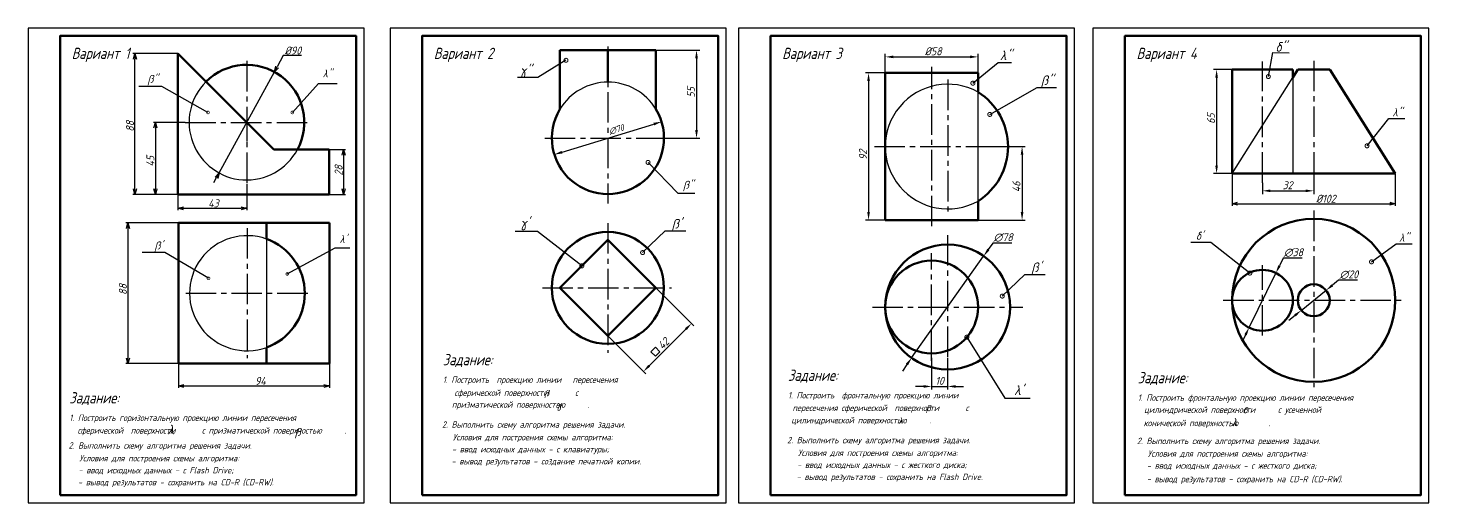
# Model space of a CAD drawing. Header units: millimetres. Extents: x 0 to 3763, y -2 to 297.
# Drawn here: x 0 to 875, y 0 to 297 of the extents above; entities that cross this region are included whole.
import ezdxf

# ---------------------------------------------------------------- set-up
doc = ezdxf.new("R2010")
doc.units = ezdxf.units.MM
for name, pattern in [('ACAD_ISO03W100', [30, 12, -18]), ('CENTER2', [28.575, 19.05, -3.175, 3.175, -3.175]), ('осевая2', [28.575, 19.05, -3.175, 3.175, -3.175])]:
    doc.linetypes.add(name, pattern=pattern)
doc.layers.add('3-размеры', color=6, linetype='Continuous')
doc.layers.add('Слой2', color=7, linetype='ACAD_ISO03W100')
doc.layers.add('Непечатный', color=7, linetype='Continuous', plot=False)
doc.layers.add('Слой1', color=7, linetype='Continuous', lineweight=60)
doc.styles.get("Standard").update_dxf_attribs({"font": 'isocpeur.ttf', "width": 0.9, "oblique": 15})
doc.dimstyles.new('ISO-25', dxfattribs={"dimtxt": 5, "dimasz": 3.5, "dimexe": 1.25, "dimexo": 0, "dimtad": 1, "dimtoh": 1, "dimdec": 0, "dimtxsty": 'Standard', "dimblk": 'OPEN30', "dimcen": 2.5, "dimadec": 0, "dimazin": 0, "dimtfac": 1, "dimtdec": 0, "dimtmove": 0, "dimatfit": 3, "dimldrblk": 'DOTSMALL', "dimfxl": 1, "dimarcsym": 0})
doc.dimstyles.new('Standart', dxfattribs={"dimtxt": 5, "dimasz": 5, "dimexe": 2, "dimexo": 0, "dimgap": 1, "dimtad": 1, "dimtoh": 1, "dimdec": 0, "dimtxsty": 'Standard', "dimcen": 2.5, "dimadec": 0, "dimazin": 0, "dimtfac": 1, "dimtdec": 0, "dimtmove": 0, "dimatfit": 3, "dimldrblk": 'DOTSMALL', "dimfxl": 1, "dimarcsym": 0})

# ---------------------------------------------------------------- blocks, each defined once
blk = doc.blocks.new('_DotSmall')
at = {"color": 0, "linetype": 'ByBlock', "const_width": 0.5}
blk.add_lwpolyline([(-0.0625, 0, 1), (0.0625, 0, 1)], format="xyb", close=True, dxfattribs=at)
blk = doc.blocks.new('_Open30')
at = {"color": 0, "linetype": 'ByBlock', "lineweight": -2}
for p, q in [((-1, 0.27), (0, 0)), ((0, 0), (-1, -0.27)), ((0, 0), (-1, 0))]:
    blk.add_line(p, q, dxfattribs=at)
blk = doc.blocks.new('*D5')
at = {"color": 0, "lineweight": -2, "transparency": 16777216}
for p, q in [((159.52, 279.78), (155.61, 272.63)), ((170.94, 279.78), (159.52, 279.78)), ((119.36, 206.4), (153.93, 269.55)), ((117.67, 203.33), (115.99, 200.26))]:
    blk.add_line(p, q, dxfattribs=at)
at = {"layer": 'Defpoints', "color": 0, "transparency": 16777216}
for p in [(153.93, 269.55), (119.36, 206.4)]:
    blk.add_point(p, dxfattribs=at)
at = {"color": 0, "lineweight": -2, "transparency": 16777216, "xscale": 3.5, "yscale": 3.5, "zscale": 3.5}
for p, rotation in [((153.93, 269.55), 241.3029578070141), ((119.36, 206.4), 61.30295780701402)]:
    blk.add_blockref('_Open30', p, dxfattribs=dict(at, rotation=rotation))
at = {"color": 0, "transparency": 16777216, "insert": (165.54, 282.9), "char_height": 5, "attachment_point": 5}
blk.add_mtext('%%c90', dxfattribs=at)
blk = doc.blocks.new('3')
blk.add_line((81.96, 235.86), (139.33, 253.45))
for points in [[(139.08, 254.25), (139.57, 252.66), (144.11, 254.92)], [(81.72, 236.66), (82.21, 235.06), (77.18, 234.39)]]:
    blk.add_solid(points)
at = {"insert": (115.95, 249.98), "char_height": 4, "attachment_point": 5, "rotation": 17.04935}
blk.add_mtext('∅70', dxfattribs=at)
blk = doc.blocks.new('*D8')
at = {"layer": 'Defpoints', "color": 0, "linetype": 'ByBlock', "transparency": 16777216}
for p in [(392.32, 134.51), (362.32, 104.51), (384.58, 82.25)]:
    blk.add_point(p, dxfattribs=at)
at = {"layer": 'Слой2', "color": 0, "linetype": 'ByBlock', "lineweight": -2, "transparency": 16777216}
for p, q in [((392.32, 134.51), (416, 110.84)), ((411.05, 108.71), (388.12, 85.79)), ((362.32, 104.51), (386, 80.84))]:
    blk.add_line(p, q, dxfattribs=at)
at = {"layer": 'Слой2', "color": 0, "linetype": 'ByBlock', "transparency": 16777216}
for points in [[(410.46, 109.3), (411.64, 108.13), (414.58, 112.25)], [(387.53, 86.37), (388.71, 85.2), (384.58, 82.25)]]:
    blk.add_solid(points, dxfattribs=at)
at = {"layer": 'Слой2', "color": 0, "linetype": 'ByBlock', "transparency": 16777216, "insert": (397.06, 99.68), "char_height": 5, "attachment_point": 5, "rotation": 45}
blk.add_mtext('42', dxfattribs=at)
blk = doc.blocks.new('*D9')
at = {"layer": 'Defpoints', "color": 0, "linetype": 'ByBlock', "transparency": 16777216}
for p in [(392.37, 283.13), (397.37, 228.13), (417.73, 228.13)]:
    blk.add_point(p, dxfattribs=at)
at = {"layer": 'Слой2', "color": 0, "linetype": 'ByBlock', "lineweight": -2, "transparency": 16777216}
for p, q in [((392.37, 283.13), (419.73, 283.13)), ((417.73, 278.13), (417.73, 233.13)), ((397.37, 228.13), (419.73, 228.13))]:
    blk.add_line(p, q, dxfattribs=at)
at = {"layer": 'Слой2', "color": 0, "linetype": 'ByBlock', "transparency": 16777216}
for points in [[(416.9, 278.13), (418.57, 278.13), (417.73, 283.13)], [(416.9, 233.13), (418.57, 233.13), (417.73, 228.13)]]:
    blk.add_solid(points, dxfattribs=at)
at = {"layer": 'Слой2', "color": 0, "linetype": 'ByBlock', "transparency": 16777216, "insert": (414.23, 256.81), "char_height": 5, "attachment_point": 5, "rotation": 90}
blk.add_mtext('55', dxfattribs=at)
blk = doc.blocks.new('*D10')
at = {"color": 0, "lineweight": -2, "transparency": 16777216}
for p, q in [((593.68, 222.87), (623.15, 222.87)), ((621.15, 217.87), (621.15, 181.87)), ((593.68, 176.87), (623.15, 176.87))]:
    blk.add_line(p, q, dxfattribs=at)
at = {"color": 0, "transparency": 16777216}
for points in [[(620.32, 217.87), (621.98, 217.87), (621.15, 222.87)], [(620.32, 181.87), (621.98, 181.87), (621.15, 176.87)]]:
    blk.add_solid(points, dxfattribs=at)
at = {"layer": 'Defpoints', "color": 0, "transparency": 16777216}
for p in [(593.68, 222.87), (593.68, 176.87), (621.15, 176.87)]:
    blk.add_point(p, dxfattribs=at)
at = {"color": 0, "transparency": 16777216, "insert": (617.65, 197.67), "char_height": 5, "attachment_point": 5, "rotation": 90}
blk.add_mtext('46', dxfattribs=at)
blk = doc.blocks.new('*D11')
at = {"color": 0, "lineweight": -2, "transparency": 16777216}
for p, q in [((535.68, 268.87), (523.23, 268.87)), ((525.23, 263.87), (525.23, 181.87)), ((535.68, 176.87), (523.23, 176.87))]:
    blk.add_line(p, q, dxfattribs=at)
at = {"color": 0, "transparency": 16777216}
for points in [[(524.39, 263.87), (526.06, 263.87), (525.23, 268.87)], [(524.39, 181.87), (526.06, 181.87), (525.23, 176.87)]]:
    blk.add_solid(points, dxfattribs=at)
at = {"layer": 'Defpoints', "color": 0, "transparency": 16777216}
for p in [(535.68, 268.87), (525.23, 176.87), (535.68, 176.87)]:
    blk.add_point(p, dxfattribs=at)
at = {"color": 0, "transparency": 16777216, "insert": (521.73, 217.65), "char_height": 5, "attachment_point": 5, "rotation": 90}
blk.add_mtext('92', dxfattribs=at)
blk = doc.blocks.new('*D12')
at = {"layer": 'Defpoints', "color": 0, "transparency": 16777216}
for p in [(593.68, 278.94), (535.68, 268.87), (593.68, 268.87)]:
    blk.add_point(p, dxfattribs=at)
at = {"layer": 'Слой1', "color": 0, "lineweight": -2, "transparency": 16777216}
for p, q in [((535.68, 268.87), (535.68, 280.94)), ((593.68, 268.87), (593.68, 280.94)), ((540.68, 278.94), (588.68, 278.94))]:
    blk.add_line(p, q, dxfattribs=at)
at = {"layer": 'Слой1', "color": 0, "transparency": 16777216}
for points in [[(540.68, 279.78), (540.68, 278.11), (535.68, 278.94)], [(588.68, 279.78), (588.68, 278.11), (593.68, 278.94)]]:
    blk.add_solid(points, dxfattribs=at)
at = {"layer": 'Слой1', "color": 0, "lineweight": -3, "transparency": 16777216, "insert": (565.6, 282.44), "char_height": 5, "attachment_point": 5}
blk.add_mtext('%%c58', dxfattribs=at)
blk = doc.blocks.new('*D13')
at = {"layer": 'Defpoints', "color": 0, "transparency": 16777216}
for p in [(597.14, 154.38), (552.12, 90.69)]:
    blk.add_point(p, dxfattribs=at)
at = {"layer": 'Слой1', "color": 0, "lineweight": -2, "transparency": 16777216}
for p, q in [((602.92, 162.55), (600.03, 158.46)), ((614.71, 162.55), (602.92, 162.55)), ((552.12, 90.69), (597.14, 154.38)), ((549.24, 86.6), (546.35, 82.52))]:
    blk.add_line(p, q, dxfattribs=at)
at = {"layer": 'Слой1', "color": 0, "transparency": 16777216}
for points in [[(599.35, 158.95), (600.71, 157.98), (597.14, 154.38)], [(548.55, 87.08), (549.92, 86.12), (552.12, 90.69)]]:
    blk.add_solid(points, dxfattribs=at)
at = {"layer": 'Слой1', "color": 0, "lineweight": -3, "transparency": 16777216, "insert": (609.31, 166.05), "char_height": 5, "attachment_point": 5}
blk.add_mtext('∅78', dxfattribs=at)
blk = doc.blocks.new('*D14')
at = {"color": 0, "lineweight": -2, "transparency": 16777216}
for p, q in [((752.37, 270.97), (740.7, 270.97)), ((742.7, 265.97), (742.7, 210.97)), ((752.37, 205.97), (740.7, 205.97))]:
    blk.add_line(p, q, dxfattribs=at)
at = {"color": 0, "transparency": 16777216}
for points in [[(741.87, 265.97), (743.53, 265.97), (742.7, 270.97)], [(741.87, 210.97), (743.53, 210.97), (742.7, 205.97)]]:
    blk.add_solid(points, dxfattribs=at)
at = {"layer": 'Defpoints', "color": 0, "transparency": 16777216}
for p in [(752.37, 270.97), (742.7, 205.97), (752.37, 205.97)]:
    blk.add_point(p, dxfattribs=at)
at = {"color": 0, "transparency": 16777216, "insert": (739.2, 240.35), "char_height": 5, "attachment_point": 5, "rotation": 90}
blk.add_mtext('65', dxfattribs=at)
blk = doc.blocks.new('*D15')
at = {"color": 0, "lineweight": -2, "transparency": 16777216}
for p, q in [((771.37, 200.27), (771.37, 193.2)), ((776.37, 195.2), (798.37, 195.2)), ((803.37, 200.57), (803.37, 193.2))]:
    blk.add_line(p, q, dxfattribs=at)
at = {"color": 0, "transparency": 16777216}
for points in [[(776.37, 196.03), (776.37, 194.37), (771.37, 195.2)], [(798.37, 196.03), (798.37, 194.37), (803.37, 195.2)]]:
    blk.add_solid(points, dxfattribs=at)
at = {"layer": 'Defpoints', "color": 0, "transparency": 16777216}
for p in [(771.37, 200.27), (803.37, 200.57), (803.37, 195.2)]:
    blk.add_point(p, dxfattribs=at)
at = {"color": 0, "transparency": 16777216, "insert": (787.06, 198.7), "char_height": 5, "attachment_point": 5}
blk.add_mtext('32', dxfattribs=at)
blk = doc.blocks.new('*D16')
at = {"color": 0, "lineweight": -2, "transparency": 16777216}
for p, q in [((795.59, 120.45), (811.16, 133)), ((818.94, 139.28), (815.05, 136.14)), ((830.73, 139.28), (818.94, 139.28)), ((791.7, 117.31), (787.8, 114.17))]:
    blk.add_line(p, q, dxfattribs=at)
at = {"color": 0, "transparency": 16777216}
for points in [[(814.53, 136.79), (815.57, 135.49), (811.16, 133)], [(791.17, 117.96), (792.22, 116.66), (795.59, 120.45)]]:
    blk.add_solid(points, dxfattribs=at)
at = {"layer": 'Defpoints', "color": 0, "transparency": 16777216}
for p in [(811.16, 133), (795.59, 120.45)]:
    blk.add_point(p, dxfattribs=at)
at = {"color": 0, "transparency": 16777216, "insert": (825.34, 142.78), "char_height": 5, "attachment_point": 5}
blk.add_mtext('∅20', dxfattribs=at)
blk = doc.blocks.new('*D17')
at = {"color": 0, "lineweight": -2, "transparency": 16777216}
for p, q in [((784.33, 153.12), (781.95, 148.27)), ((796.12, 153.12), (784.33, 153.12)), ((763, 109.67), (779.74, 143.78)), ((760.8, 105.18), (758.59, 100.69))]:
    blk.add_line(p, q, dxfattribs=at)
at = {"color": 0, "transparency": 16777216}
for points in [[(781.2, 148.64), (782.7, 147.9), (779.74, 143.78)], [(760.05, 105.55), (761.55, 104.81), (763, 109.67)]]:
    blk.add_solid(points, dxfattribs=at)
at = {"layer": 'Defpoints', "color": 0, "transparency": 16777216}
for p in [(779.74, 143.78), (763, 109.67)]:
    blk.add_point(p, dxfattribs=at)
at = {"color": 0, "transparency": 16777216, "insert": (790.72, 156.62), "char_height": 5, "attachment_point": 5}
blk.add_mtext('∅38', dxfattribs=at)
blk = doc.blocks.new('*D71')
at = {"layer": '3-размеры', "color": 0, "linetype": 'ByBlock', "lineweight": -2, "transparency": 16777216}
for p, q in [((93.96, 87.16), (93.96, 71.93)), ((188.43, 87.16), (188.43, 71.93)), ((97.46, 73.18), (184.93, 73.18))]:
    blk.add_line(p, q, dxfattribs=at)
at = {"layer": 'Defpoints', "color": 0, "transparency": 16777216}
for p in [(93.96, 87.16), (188.43, 87.16), (188.43, 73.18)]:
    blk.add_point(p, dxfattribs=at)
at = {"layer": '3-размеры', "color": 0, "lineweight": -2, "transparency": 16777216, "xscale": 3.5, "yscale": 3.5, "zscale": 3.5, "rotation": 180}
blk.add_blockref('_Open30', (93.96, 73.18), dxfattribs=at)
at = {"layer": '3-размеры', "color": 0, "lineweight": -2, "transparency": 16777216, "xscale": 3.5, "yscale": 3.5, "zscale": 3.5}
blk.add_blockref('_Open30', (188.43, 73.18), dxfattribs=at)
at = {"layer": '3-размеры', "color": 0, "transparency": 16777216, "insert": (145.18, 76.31), "char_height": 5, "attachment_point": 5}
blk.add_mtext('94', dxfattribs=at)
blk = doc.blocks.new('*D72')
at = {"layer": '3-размеры', "color": 0, "linetype": 'ByBlock', "lineweight": -2, "transparency": 16777216}
for p, q in [((98.24, 237.98), (78.36, 237.98)), ((79.61, 234.48), (79.61, 196.48)), ((98.24, 192.98), (78.36, 192.98))]:
    blk.add_line(p, q, dxfattribs=at)
at = {"layer": 'Defpoints', "color": 0, "transparency": 16777216}
for p in [(98.24, 237.98), (79.61, 192.98), (98.24, 192.98)]:
    blk.add_point(p, dxfattribs=at)
at = {"layer": '3-размеры', "color": 0, "lineweight": -2, "transparency": 16777216, "xscale": 3.5, "yscale": 3.5, "zscale": 3.5}
for p, rotation in [((79.61, 237.98), 90), ((79.61, 192.98), 270)]:
    blk.add_blockref('_Open30', p, dxfattribs=dict(at, rotation=rotation))
at = {"layer": '3-размеры', "color": 0, "transparency": 16777216, "insert": (76.49, 213.68), "char_height": 5, "attachment_point": 5, "rotation": 90}
blk.add_mtext('45', dxfattribs=at)
blk = doc.blocks.new('*D73')
at = {"layer": '3-размеры', "color": 0, "linetype": 'ByBlock', "lineweight": -2, "transparency": 16777216}
for p, q in [((93.65, 280.97), (65.56, 280.97)), ((66.81, 196.48), (66.81, 277.47)), ((93.65, 192.98), (65.56, 192.98))]:
    blk.add_line(p, q, dxfattribs=at)
at = {"layer": 'Defpoints', "color": 0, "transparency": 16777216}
for p in [(66.81, 280.97), (93.65, 280.97), (93.65, 192.98)]:
    blk.add_point(p, dxfattribs=at)
at = {"layer": '3-размеры', "color": 0, "lineweight": -2, "transparency": 16777216, "xscale": 3.5, "yscale": 3.5, "zscale": 3.5}
for p, rotation in [((66.81, 280.97), 90), ((66.81, 192.98), 270)]:
    blk.add_blockref('_Open30', p, dxfattribs=dict(at, rotation=rotation))
at = {"layer": '3-размеры', "color": 0, "transparency": 16777216, "insert": (63.68, 235.54), "char_height": 5, "attachment_point": 5, "rotation": 90}
blk.add_mtext('88', dxfattribs=at)
blk = doc.blocks.new('*D74')
at = {"layer": '3-размеры', "color": 0, "linetype": 'ByBlock', "lineweight": -2, "transparency": 16777216}
for p, q in [((93.65, 192.98), (93.65, 183)), ((136.64, 199.58), (136.64, 183)), ((97.15, 184.25), (133.14, 184.25))]:
    blk.add_line(p, q, dxfattribs=at)
at = {"layer": 'Defpoints', "color": 0, "transparency": 16777216}
for p in [(93.65, 192.98), (136.64, 199.58), (136.64, 184.25)]:
    blk.add_point(p, dxfattribs=at)
at = {"layer": '3-размеры', "color": 0, "lineweight": -2, "transparency": 16777216, "xscale": 3.5, "yscale": 3.5, "zscale": 3.5, "rotation": 180}
blk.add_blockref('_Open30', (93.65, 184.25), dxfattribs=at)
at = {"layer": '3-размеры', "color": 0, "lineweight": -2, "transparency": 16777216, "xscale": 3.5, "yscale": 3.5, "zscale": 3.5}
blk.add_blockref('_Open30', (136.64, 184.25), dxfattribs=at)
at = {"layer": '3-размеры', "color": 0, "transparency": 16777216, "insert": (115.87, 187.38), "char_height": 5, "attachment_point": 5}
blk.add_mtext('43', dxfattribs=at)
blk = doc.blocks.new('*D75')
at = {"layer": '3-размеры', "color": 0, "linetype": 'ByBlock', "lineweight": -2, "transparency": 16777216}
for p, q in [((188.12, 220.98), (198.47, 220.98)), ((197.22, 217.48), (197.22, 196.48)), ((188.12, 192.98), (198.47, 192.98))]:
    blk.add_line(p, q, dxfattribs=at)
at = {"layer": 'Defpoints', "color": 0, "transparency": 16777216}
for p in [(188.12, 220.98), (188.12, 192.98), (197.22, 192.98)]:
    blk.add_point(p, dxfattribs=at)
at = {"layer": '3-размеры', "color": 0, "lineweight": -2, "transparency": 16777216, "xscale": 3.5, "yscale": 3.5, "zscale": 3.5}
for p, rotation in [((197.22, 220.98), 90), ((197.22, 192.98), 270)]:
    blk.add_blockref('_Open30', p, dxfattribs=dict(at, rotation=rotation))
at = {"layer": '3-размеры', "color": 0, "transparency": 16777216, "insert": (194.09, 207.94), "char_height": 5, "attachment_point": 5, "rotation": 90}
blk.add_mtext('28', dxfattribs=at)
blk = doc.blocks.new('*D76')
at = {"layer": '3-размеры', "color": 0, "linetype": 'ByBlock', "lineweight": -2, "transparency": 16777216}
for p, q in [((93.96, 175.15), (61.14, 175.15)), ((62.39, 171.65), (62.39, 90.66)), ((93.96, 87.16), (61.14, 87.16))]:
    blk.add_line(p, q, dxfattribs=at)
at = {"layer": 'Defpoints', "color": 0, "transparency": 16777216}
for p in [(93.96, 175.15), (62.39, 87.16), (93.96, 87.16)]:
    blk.add_point(p, dxfattribs=at)
at = {"layer": '3-размеры', "color": 0, "lineweight": -2, "transparency": 16777216, "xscale": 3.5, "yscale": 3.5, "zscale": 3.5}
for p, rotation in [((62.39, 175.15), 90), ((62.39, 87.16), 270)]:
    blk.add_blockref('_Open30', p, dxfattribs=dict(at, rotation=rotation))
at = {"layer": '3-размеры', "color": 0, "transparency": 16777216, "insert": (59.27, 133.48), "char_height": 5, "attachment_point": 5, "rotation": 90}
blk.add_mtext('88', dxfattribs=at)
blk = doc.blocks.new('*D77')
at = {"layer": 'Defpoints', "color": 0, "transparency": 16777216}
for p in [(564.63, 90.7), (574.63, 90.7), (574.63, 72.87)]:
    blk.add_point(p, dxfattribs=at)
at = {"layer": 'Слой1', "color": 0, "lineweight": -2, "transparency": 16777216}
for p, q in [((564.63, 90.7), (564.63, 70.87)), ((574.63, 90.7), (574.63, 70.87)), ((559.63, 72.87), (554.63, 72.87)), ((564.63, 72.87), (574.63, 72.87)), ((579.63, 72.87), (584.63, 72.87))]:
    blk.add_line(p, q, dxfattribs=at)
at = {"layer": 'Слой1', "color": 0, "transparency": 16777216}
for points in [[(559.63, 73.7), (559.63, 72.04), (564.63, 72.87)], [(579.63, 73.7), (579.63, 72.04), (574.63, 72.87)]]:
    blk.add_solid(points, dxfattribs=at)
at = {"layer": 'Слой1', "color": 0, "lineweight": -3, "transparency": 16777216, "insert": (569.63, 76.37), "char_height": 5, "attachment_point": 5}
blk.add_mtext('10', dxfattribs=at)
blk = doc.blocks.new('*D78')
at = {"layer": '3-размеры', "color": 0, "linetype": 'ByBlock', "lineweight": -2, "transparency": 16777216}
for p, q in [((752.37, 205.99), (752.37, 185.88)), ((854.37, 205.97), (854.37, 185.88)), ((755.87, 187.13), (850.87, 187.13))]:
    blk.add_line(p, q, dxfattribs=at)
at = {"layer": 'Defpoints', "color": 0, "transparency": 16777216}
for p in [(752.37, 205.99), (854.37, 205.97), (854.37, 187.13)]:
    blk.add_point(p, dxfattribs=at)
at = {"layer": '3-размеры', "color": 0, "lineweight": -2, "transparency": 16777216, "xscale": 3.5, "yscale": 3.5, "zscale": 3.5, "rotation": 180}
blk.add_blockref('_Open30', (752.37, 187.13), dxfattribs=at)
at = {"layer": '3-размеры', "color": 0, "lineweight": -2, "transparency": 16777216, "xscale": 3.5, "yscale": 3.5, "zscale": 3.5}
blk.add_blockref('_Open30', (854.37, 187.13), dxfattribs=at)
at = {"layer": '3-размеры', "color": 0, "transparency": 16777216, "insert": (810.97, 190.25), "char_height": 5, "attachment_point": 5}
blk.add_mtext('%%c102', dxfattribs=at)

msp = doc.modelspace()

# ---------------------------------------------------------------- linework, layer by layer
at = {"color": 7, "lineweight": 60}
for p, q in [((153.64, 220.98), (93.65, 280.97)), ((93.65, 192.98), (93.65, 280.97)), ((153.64, 220.98), (188.12, 220.98)), ((188.12, 220.98), (188.12, 192.98)), ((93.65, 192.98), (188.12, 192.98)), ((93.96, 175.15), (93.96, 87.16)), ((188.43, 175.15), (93.96, 175.15)), ((188.43, 175.15), (188.43, 87.16)), ((188.43, 87.16), (93.96, 87.16))]:
    msp.add_line(p, q, dxfattribs=at)
at = {"linetype": 'осевая2'}
for p, q in [((362.37, 285.47), (362.37, 187.34)), ((771.37, 200.27), (771.37, 275.97)), ((574.68, 264.75), (574.68, 179.89)), ((322.9, 228.13), (401.83, 228.13)), ((528.86, 222.87), (620.49, 222.87)), ((362.32, 174.97), (362.32, 93.92)), ((574.63, 167.52), (574.63, 77.43)), ((771.37, 104.68), (771.37, 148.77)), ((321.44, 134.51), (402, 134.51)), ((527.62, 122.53), (621.65, 122.53))]:
    msp.add_line(p, q, dxfattribs=at)
at = {"color": 7, "linetype": 'осевая2'}
for p, q in [((136.64, 276.38), (136.64, 199.58)), ((98.24, 237.98), (175.04, 237.98)), ((136.95, 171.85), (136.95, 90.46)), ((98.55, 131.15), (175.35, 131.15))]:
    msp.add_line(p, q, dxfattribs=at)
at = {"linetype": 'CENTER2'}
for p, q in [((803.37, 276.51), (803.37, 200.57)), ((803.37, 182.83), (803.37, 72.43)), ((746.84, 126.73), (859.91, 126.73))]:
    msp.add_line(p, q, dxfattribs=at)
for p, q in [((752.37, 205.99), (791.37, 267.72)), ((790.37, 266.09), (790.36, 205.98)), ((593.68, 188.81), (593.68, 256.93))]:
    msp.add_line(p, q)
at = {"color": 7}
msp.add_line((136.64, 237.98), (136.64, 225.98), dxfattribs=at)
at = {"color": 7, "lineweight": 60, "ltscale": 1.4}
for p, q in [((148.95, 175.15), (148.95, 165.1)), ((148.95, 97.21), (148.95, 87.16))]:
    msp.add_line(p, q, dxfattribs=at)
at = {"color": 7, "linetype": 'Continuous', "lineweight": 25, "ltscale": 0.8}
msp.add_line((148.95, 165.1), (148.95, 97.21), dxfattribs=at)
at = {"color": 7, "linetype": 'Continuous', "lineweight": 60}
for p, q in [((246.29, 5), (246.29, 60)), ((463.99, 5), (463.99, 60))]:
    msp.add_line(p, q, dxfattribs=at)
at = {"lineweight": 60}
msp.add_lwpolyline([(20, 5), (205, 5), (205, 292), (20, 292)], close=True, dxfattribs=at)
at = {"color": 7, "linetype": 'Continuous', "lineweight": 60}
for points in [[(246.29, 5), (431.29, 5), (431.29, 292), (246.29, 292)], [(463.99, 5), (648.99, 5), (648.99, 292), (463.99, 292)], [(685.42, 5), (870.42, 5), (870.42, 292), (685.42, 292)]]:
    msp.add_lwpolyline(points, close=True, dxfattribs=at)
at = {"lineweight": 60}
msp.add_circle((803.37, 126.73), 51, dxfattribs=at)
at = {"color": 7, "lineweight": 60}
for centre, start, end in [((136.64, 237.98), 331.82573, 135), ((136.95, 131.15), 289.47122, 70.52878)]:
    msp.add_arc(centre, 36, start, end, dxfattribs=at)
at = {"color": 7, "linetype": 'Continuous', "lineweight": 25, "ltscale": 0.8}
for centre, start, end in [((136.64, 237.98), 135, 331.82573), ((136.95, 131.15), 70.29023, 289.94403)]:
    msp.add_arc(centre, 36, start, end, dxfattribs=at)
msp.add_arc((574.68, 222.87), 39, 60.84463, 299.15537)
at = {"layer": 'Defpoints'}
for points in [[(226.29, 0), (436.29, 0), (436.29, 297), (226.29, 297)], [(443.99, 0), (653.99, 0), (653.99, 297), (443.99, 297)], [(665.42, 0), (875.42, 0), (875.42, 297), (665.42, 297)]]:
    msp.add_lwpolyline(points, close=True, dxfattribs=at)
at = {"layer": 'Непечатный'}
msp.add_lwpolyline([(0, 0), (210, 0), (210, 297), (0, 297)], close=True, dxfattribs=at)
at = {"layer": 'Слой1'}
for p, q in [((362.37, 283.13), (332.37, 283.13)), ((332.37, 283.13), (332.37, 246.16)), ((362.37, 263.13), (362.37, 283.13)), ((362.37, 283.13), (392.37, 283.13)), ((392.37, 283.13), (392.37, 246.16)), ((535.68, 176.87), (535.68, 268.87)), ((535.68, 268.87), (593.68, 268.87)), ((593.68, 268.87), (593.68, 256.93)), ((752.37, 205.97), (752.37, 270.97)), ((752.37, 270.97), (790.37, 270.97)), ((790.37, 270.97), (790.37, 266.09)), ((790.37, 266.09), (793.37, 270.97)), ((803.37, 270.97), (793.37, 270.97)), ((803.37, 270.97), (813.37, 270.97)), ((813.37, 270.97), (854.37, 205.97)), ((752.37, 205.99), (854.37, 205.97)), ((593.68, 176.87), (593.68, 188.81)), ((535.68, 176.87), (593.68, 176.87)), ((332.32, 134.51), (362.32, 164.51)), ((362.32, 164.51), (392.32, 134.51)), ((362.32, 104.51), (332.32, 134.51)), ((392.32, 134.51), (362.32, 104.51))]:
    msp.add_line(p, q, dxfattribs=at)
for centre, radius in [((362.32, 134.51), 35), ((574.63, 122.53), 39), ((564.63, 122.53), 29), ((771.37, 126.73), 19), ((803.37, 126.73), 10)]:
    msp.add_circle(centre, radius, dxfattribs=at)
at = {"layer": 'Слой1', "lineweight": 60}
msp.add_arc((572.02, 222.87), 40.36, 302.45205, 57.54795, dxfattribs=at)
at = {"layer": 'Слой1'}
msp.add_arc((362.37, 228.13), 35, 148.99662, 31.00338, dxfattribs=at)
at = {"layer": 'Слой2', "linetype": 'осевая2'}
for p, q in [((564.68, 173.11), (564.68, 272.63)), ((564.63, 88.93), (564.63, 156.14))]:
    msp.add_line(p, q, dxfattribs=at)
at = {"layer": 'Слой2', "linetype": 'Continuous', "lineweight": 30}
for p, q in [((392.02, 97.43), (389.17, 94.58)), ((394.87, 94.58), (392.02, 97.43)), ((392.02, 91.73), (389.17, 94.58)), ((394.87, 94.58), (392.02, 91.73))]:
    msp.add_line(p, q, dxfattribs=at)
at = {"layer": 'Слой2', "linetype": 'ByBlock'}
msp.add_arc((362.37, 228.13), 35, 31.00272, 148.99728, dxfattribs=at)

# ---------------------------------------------------------------- block references
msp.add_blockref('3', (251.72, -16.52))

# ---------------------------------------------------------------- texts
at = {"linetype": 'осевая2', "oblique": 15, "width": 0.9}
for s, height, p in [("δ''", 6, (779.48, 282.21)), ("λ''", 5, (852.59, 241.79)), ("δ'", 5, (729.79, 164.57)), ("λ''", 5, (856.75, 163.43)), ('λ', 5, (752.22, 48.13)), ('δ', 4, (759.32, 56.08))]:
    msp.add_text(s, height=height, dxfattribs=at).set_placement(p)
at = {"oblique": 15}
for s, height, width, p in [('Вариант 1', 7, 0.8, (27.29, 277.65)), ('Вариант 2', 7, 0.8, (253.58, 277.65)), ('Вариант 3', 7, 0.8, (471.28, 277.65)), ('Вариант 4', 7, 0.8, (692.71, 277.65)), ("γ''", 6, 0.9, (307.15, 267.62)), ("β''", 6, 0.9, (632.9, 261.32)), ("β''", 5, 0.9, (409.3, 196.45)), ("γ'", 6, 0.9, (307.39, 172.23)), ("β'", 6, 0.9, (402.2, 171.6)), ("β'", 6, 0.9, (626.92, 144.38)), ('Задание:', 7, 0.8, (259.22, 86.11)), ('1. Построить  проекцию линии   пересечения ', 4, 0.8, (259.22, 75.11)), ('Задание:', 7, 0.8, (474.89, 76.36)), ('Задание:', 7, 0.8, (693.46, 74.86)), (' сферической поверхности       c ', 4, 0.8, (264.13, 66.95)), ('β', 4, 0.9, (322.64, 66.75)), ('Задание:', 7, 0.8, (25.83, 62.29)), ('призматической поверхностью      .', 4, 0.8, (264.84, 59.53)), ('γ', 5, 0.9, (329.93, 59.14)), ('1. Построить  фронтальную проекцию линии ', 4, 0.8, (474.89, 65.36)), ('  пересечения сферической  поверхности       с ', 4, 0.8, (472.98, 57.45)), ('β', 4, 0.9, (561.08, 57.36)), ('1. Построить фронтальную проекцию линии пересечения ', 4, 0.8, (693.46, 63.86)), ('1. Построить горизонтальную проекцию линии пересечения', 4, 0.8, (25.83, 51.29)), ('цилиндрической поверхностью      .', 4, 0.8, (476.92, 49.78)), ('цилиндрической поверхности      с усеченной ', 4, 0.8, (697.44, 56.33)), ('   сферической  поверхности       с призматической поверхностью      .', 4, 0.8, (23.93, 43.39)), ('β', 5, 0.9, (166.73, 41.91)), ('2. Выполнить схему алгоритма решения задачи.', 4, 0.8, (258.7, 47.07)), ('конической поверхностью        .', 4, 0.8, (697.11, 48.01)), ('2. Выполнить схему алгоритма решения задачи.', 4, 0.8, (25.32, 33.96)), ('   Условия для построения схемы алгоритма:', 4, 0.8, (258.35, 39.13)), ('2. Выполнить схему алгоритма решения задачи.', 4, 0.8, (474.37, 37.32)), ('2. Выполнить схему алгоритма решения задачи.', 4, 0.8, (692.94, 36.83)), ('   Условия для построения схемы алгоритма:', 4, 0.8, (24.97, 26.02)), ('  - вывод результатов - создание печатной копии.', 4, 0.8, (259.91, 24.09)), ('  - ввод исходных данных - с клавиатуры;', 4, 0.8, (260.17, 31.61)), ('   Условия для построения схемы алгоритма:', 4, 0.8, (474.02, 29.38)), ('   Условия для построения схемы алгоритма:', 4, 0.8, (692.59, 28.89)), ('  - ввод исходных данных - с Flash Drive;', 4, 0.8, (26.79, 18.51)), ('  - вывод результатов - сохранить на Flash Drive.', 4, 0.8, (475.58, 14.34)), ('  - ввод исходных данных - с жесткого диска;', 4, 0.8, (475.84, 21.86)), ('  - ввод исходных данных - с жесткого диска;', 4, 0.8, (694.41, 21.37)), ('  - вывод результатов - сохранить на CD-R (CD-RW).', 4, 0.8, (26.53, 10.99)), ('  - вывод результатов - сохранить на CD-R (CD-RW). ', 4, 0.8, (694.34, 12.97))]:
    msp.add_text(s, height=height, dxfattribs=dict(at, width=width)).set_placement(p)
at = {"color": 7, "oblique": 15, "width": 0.9}
for s, p in [("β''", (74.65, 262.65)), ("β'", (79, 158.52))]:
    msp.add_text(s, height=5, dxfattribs=at).set_placement(p)
at = {"layer": 'Слой2', "oblique": 15, "width": 0.9}
for s, height, p in [("λ''", 6, (607.32, 276.88)), ("λ'", 6, (616.23, 67.54)), ('λ', 4, (543.85, 49.5)), ('λ', 6, (87.2, 42.95))]:
    msp.add_text(s, height=height, dxfattribs=at).set_placement(p)
at = {"layer": 'Слой2', "color": 7, "oblique": 15, "width": 0.9}
for s, p in [("λ''", (184.12, 266.19)), ("λ'", (194.67, 162.62))]:
    msp.add_text(s, height=4.8, dxfattribs=at).set_placement(p)

# ---------------------------------------------------------------- dimensions: what is measured, and where the dimension line sits
at = {"color": 7}
dim = msp.add_diameter_dim_2p(p1=(119.36, 206.4), p2=(153.93, 269.55), text='%%c90', dimstyle='ISO-25', dxfattribs=at)
dim.commit()
dim.dimension.update_dxf_attribs({"geometry": '*D5', "text_midpoint": (165.54, 279.78), "dimtype": 163})
for base, p1, p2, picture, middle in [((525.23, 176.87), (535.68, 268.87), (535.68, 176.87), '*D11', (525.23, 217.65)), ((742.7, 205.97), (752.37, 270.97), (752.37, 205.97), '*D14', (742.7, 240.35)), ((621.15, 176.87), (593.68, 222.87), (593.68, 176.87), '*D10', (621.15, 197.67))]:
    dim = msp.add_linear_dim(base=base, p1=p1, p2=p2, angle=90, dimstyle='Standart')
    dim.commit()
    dim.dimension.update_dxf_attribs({"geometry": picture, "text_midpoint": middle, "dimtype": 160})
dim = msp.add_linear_dim(base=(803.37, 195.2), p1=(771.37, 200.27), p2=(803.37, 200.57), dimstyle='Standart')
dim.commit()
dim.dimension.update_dxf_attribs({"geometry": '*D15', "text_midpoint": (787.06, 195.2), "dimtype": 160})
dim = msp.add_diameter_dim_2p(p1=(763, 109.67), p2=(779.74, 143.78), dimstyle='Standart')
dim.commit()
dim.dimension.update_dxf_attribs({"geometry": '*D17', "text_midpoint": (790.72, 153.12), "dimtype": 163})
dim = msp.add_diameter_dim_2p(p1=(795.59, 120.45), p2=(811.16, 133), dimstyle='Standart')
dim.commit()
dim.dimension.update_dxf_attribs({"geometry": '*D16', "text_midpoint": (825.34, 142.78)})
at = {"layer": '3-размеры', "color": 7}
for base, p1, p2, picture, middle in [((66.81, 280.97), (93.65, 192.98), (93.65, 280.97), '*D73', (66.81, 235.54)), ((79.61, 192.98), (98.24, 237.98), (98.24, 192.98), '*D72', (79.61, 213.68)), ((197.22, 192.98), (188.12, 220.98), (188.12, 192.98), '*D75', (197.22, 207.94)), ((62.39, 87.16), (93.96, 175.15), (93.96, 87.16), '*D76', (62.39, 133.48))]:
    dim = msp.add_linear_dim(base=base, p1=p1, p2=p2, angle=90, dimstyle='ISO-25', override={"dimarcsym": 1}, dxfattribs=at)
    dim.commit()
    dim.dimension.update_dxf_attribs({"geometry": picture, "text_midpoint": middle, "dimtype": 160})
dim = msp.add_linear_dim(base=(854.37, 187.13), p1=(752.37, 205.99), p2=(854.37, 205.97), text='%%c102', dimstyle='ISO-25', override={"dimarcsym": 1}, dxfattribs=at)
dim.commit()
dim.dimension.update_dxf_attribs({"geometry": '*D78', "text_midpoint": (810.97, 187.13), "dimtype": 160})
for base, p1, p2, picture, middle in [((136.64, 184.25), (93.65, 192.98), (136.64, 199.58), '*D74', (115.87, 184.25)), ((188.43, 73.18), (93.96, 87.16), (188.43, 87.16), '*D71', (145.18, 73.18))]:
    dim = msp.add_linear_dim(base=base, p1=p1, p2=p2, dimstyle='ISO-25', override={"dimarcsym": 1}, dxfattribs=at)
    dim.commit()
    dim.dimension.update_dxf_attribs({"geometry": picture, "text_midpoint": middle, "dimtype": 160})
at = {"layer": 'Слой1', "lineweight": -3}
dim = msp.add_linear_dim(base=(593.68, 278.94), p1=(535.68, 268.87), p2=(593.68, 268.87), text='%%c58', dimstyle='Standart', dxfattribs=at)
dim.commit()
dim.dimension.update_dxf_attribs({"geometry": '*D12', "text_midpoint": (565.6, 278.94), "dimtype": 160})
dim = msp.add_diameter_dim_2p(p1=(552.12, 90.69), p2=(597.14, 154.38), dimstyle='Standart', dxfattribs=at)
dim.commit()
dim.dimension.update_dxf_attribs({"geometry": '*D13', "text_midpoint": (609.31, 166.05)})
dim = msp.add_linear_dim(base=(574.63, 72.87), p1=(564.63, 90.7), p2=(574.63, 90.7), dimstyle='Standart', dxfattribs=at)
dim.commit()
dim.dimension.update_dxf_attribs({"geometry": '*D77', "text_midpoint": (569.63, 72.87), "dimtype": 160})
at = {"layer": 'Слой2', "linetype": 'ByBlock'}
for base, p1, p2, angle, picture, middle, dimtype in [((417.73, 228.13), (392.37, 283.13), (397.37, 228.13), 90, '*D9', (417.73, 256.81), 160), ((384.58, 82.25), (392.32, 134.51), (362.32, 104.51), 225, '*D8', (399.53, 97.2), 161)]:
    dim = msp.add_linear_dim(base=base, p1=p1, p2=p2, angle=angle, dimstyle='Standart', dxfattribs=at)
    dim.commit()
    dim.dimension.update_dxf_attribs({"geometry": picture, "text_midpoint": middle, "dimtype": dimtype})

# ---------------------------------------------------------------- leaders
for points in [[(775.04, 266.65), (777.85, 281.65), (788.01, 281.55)], [(336.16, 276.81), (318.64, 266.05), (305.89, 266.05)], [(590.41, 262.47), (606.12, 275.37), (614.5, 275.37)], [(600.99, 242.96), (630.51, 259.84), (642.58, 259.84)], [(836.69, 223.32), (850.32, 240.51), (860.36, 240.51)], [(387.41, 212.96), (405.97, 193.64), (416.75, 193.64)], [(346.07, 148.26), (318.37, 169.72), (304.41, 169.72)], [(384.05, 156.59), (398.17, 170.08), (410.96, 170.08)], [(763.47, 143.77), (739.14, 162.95), (726.56, 162.95)], [(839.53, 150.78), (854.86, 162.14), (864.9, 162.14)], [(608.77, 129.36), (622.89, 142.86), (635.68, 142.86)], [(586.66, 103.71), (610.45, 65.47), (626.24, 65.47)]]:
    msp.add_leader(points, dimstyle='Standart', override={"dimgap": 1, "dimtad": 0})
at = {"color": 7}
for points in [[(112.46, 244.18), (83.62, 260.4), (69.19, 260.4)], [(165.19, 244.18), (181.52, 262.26), (193.08, 262.26)], [(162.01, 143.27), (191.83, 159.48), (201.15, 159.48)], [(112.77, 140.49), (85.4, 156.7), (71.23, 156.7)]]:
    msp.add_leader(points, dimstyle='ISO-25', override={"dimgap": 0.625, "dimtad": 0}, dxfattribs=at)

doc.saveas('drawing.dxf')
